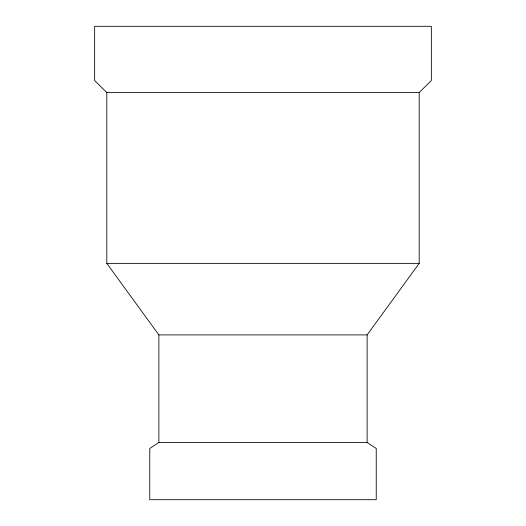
<?xml version="1.0" encoding="UTF-8"?>
<svg xmlns="http://www.w3.org/2000/svg" width="526" height="526" viewBox="0 0 526 526"><rect width="100%" height="100%" fill="white"/><g stroke="black" fill="none" stroke-linecap="round" stroke-linejoin="round"><path stroke-width="0.79" d="M158.872 442.471L367.128 442.471L376.241 448.494L376.241 499.7L149.759 499.7L149.759 448.494L158.872 442.471L158.872 334.911L106.804 263.375L106.804 92.563L94.654 80.517L94.654 26.3L431.346 26.3L431.346 80.517L419.196 92.563L106.804 92.563M367.128 442.471L367.128 334.911L419.196 263.375L419.196 92.563M106.804 263.375L419.196 263.375M158.872 334.911L367.128 334.911"/></g></svg>
